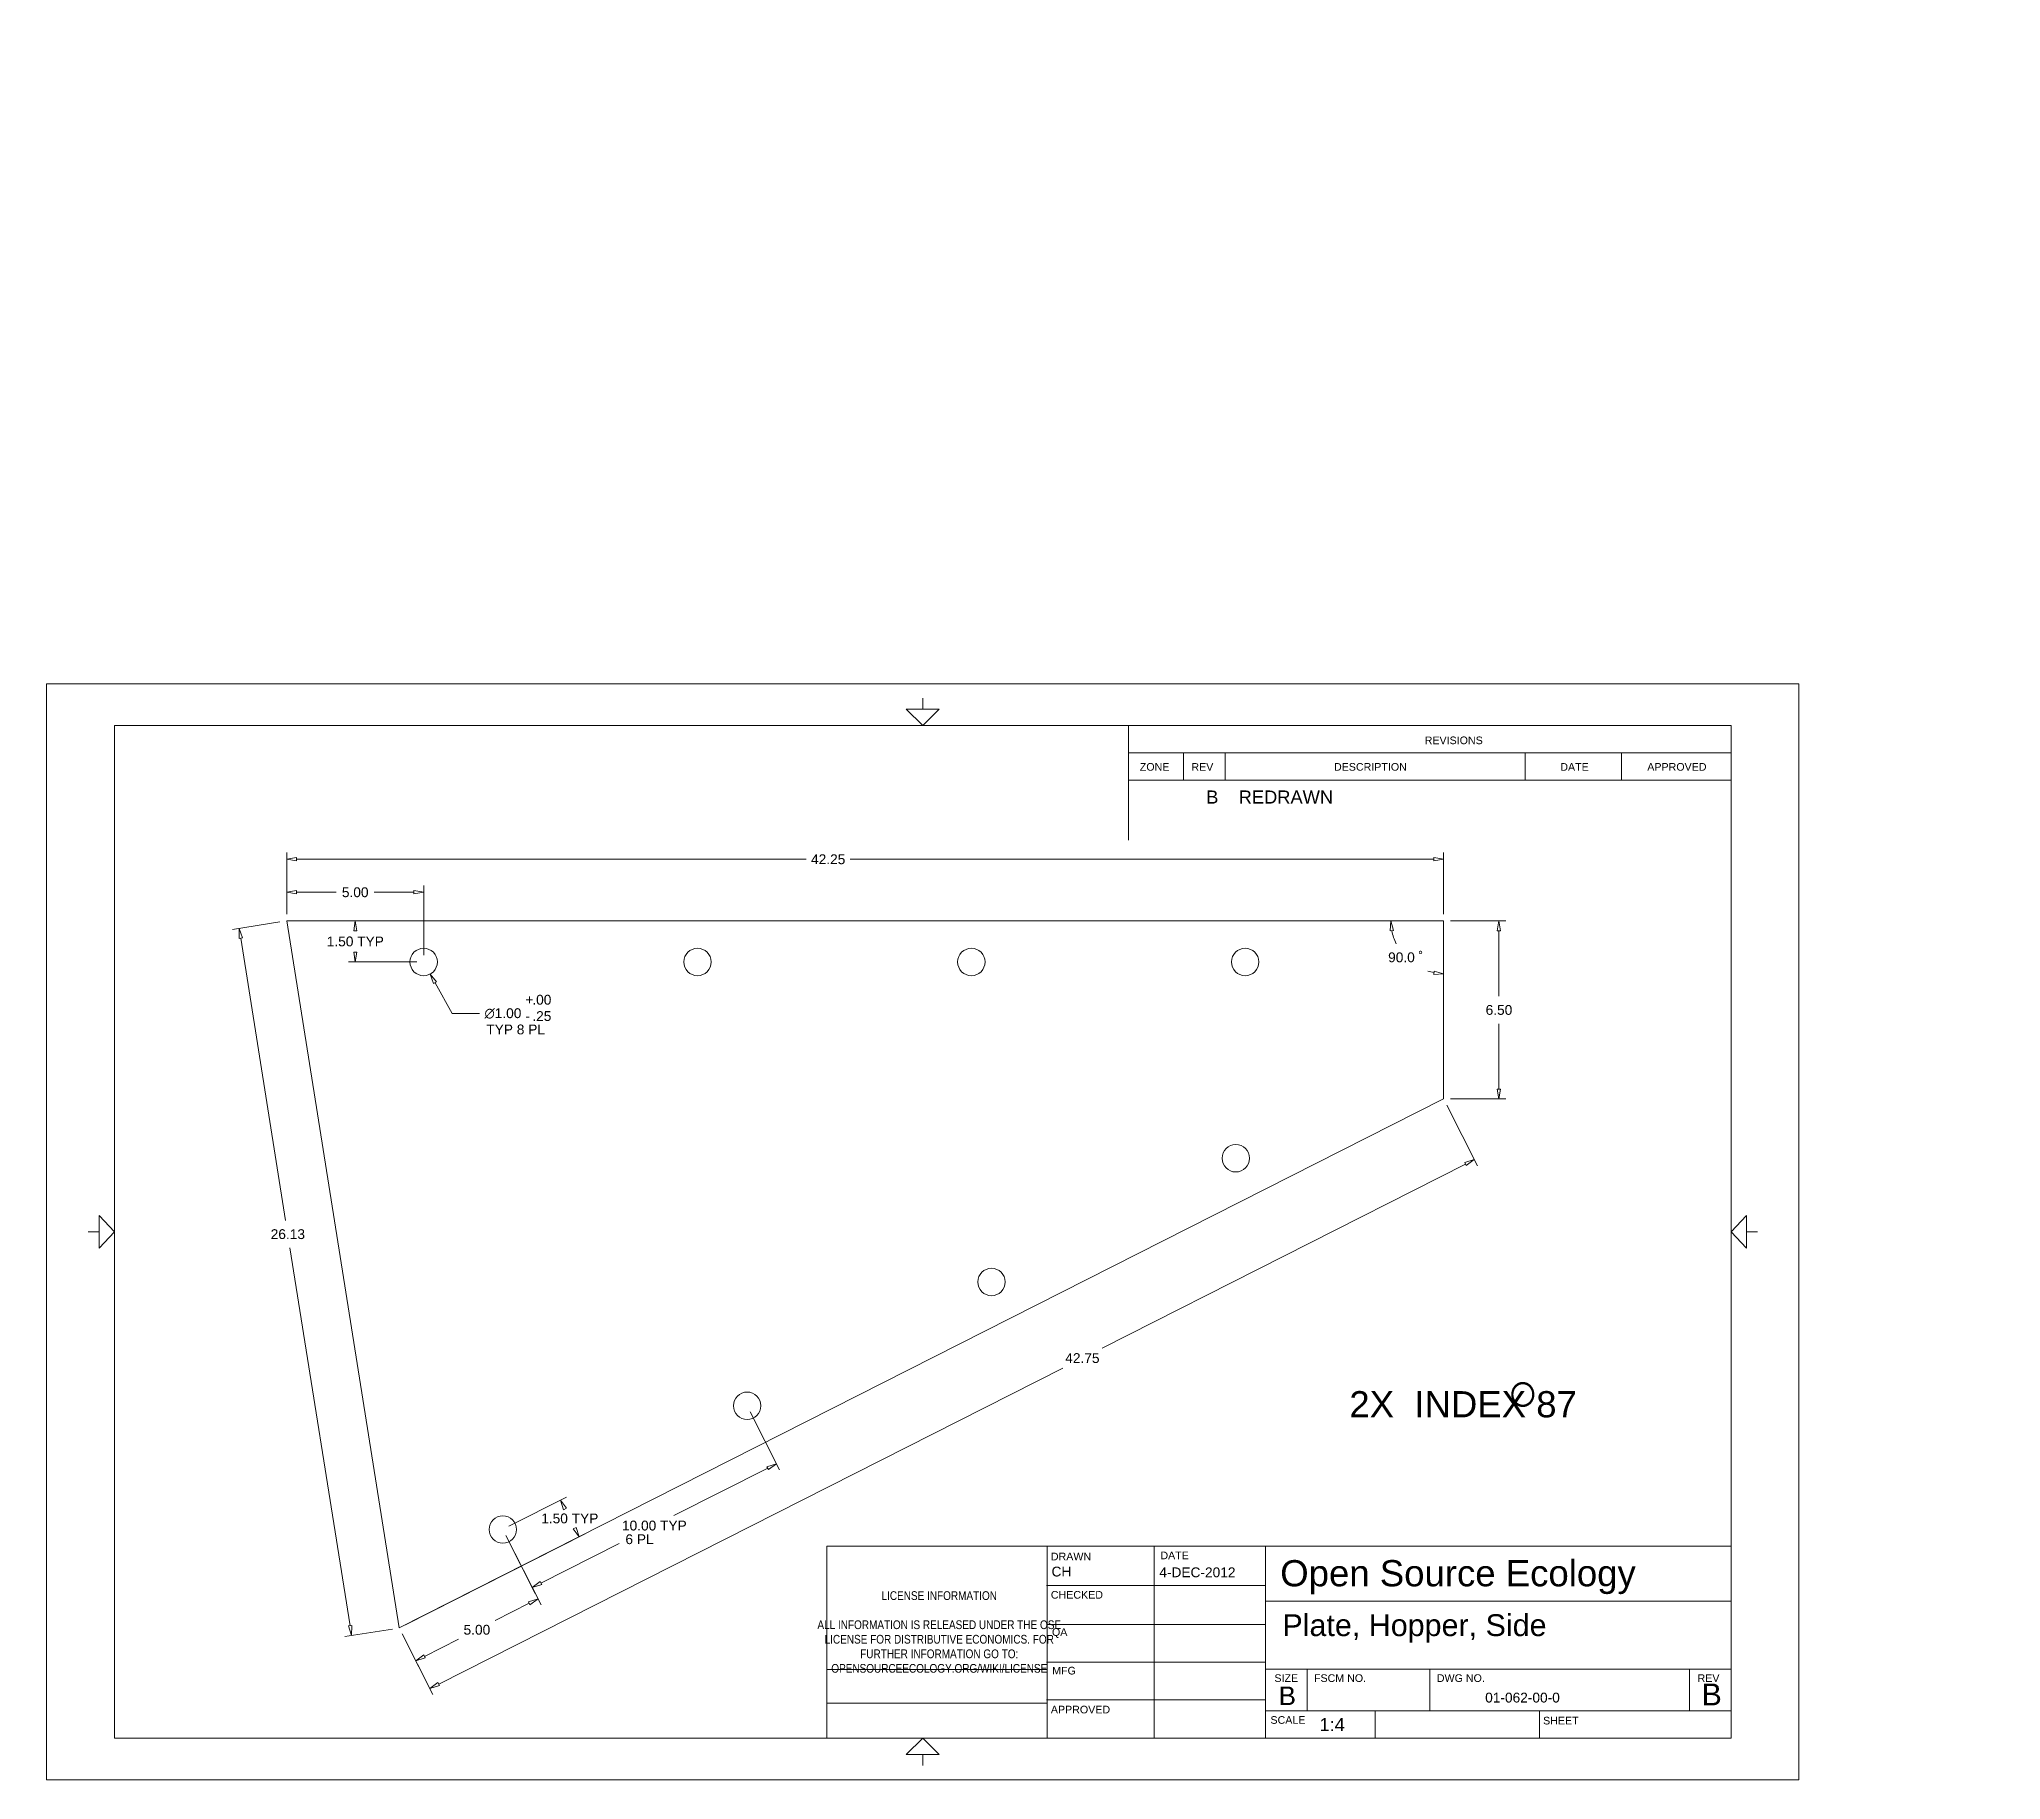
# Model space of a CAD drawing. Header units: inches. Extents: x -0.1 to 17.8, y 0 to 15.9.
import ezdxf

# ---------------------------------------------------------------- set-up
doc = ezdxf.new("R2010")
doc.units = ezdxf.units.IN
doc.header["$MEASUREMENT"] = 0
for name, color, linetype, lineweight in [('CONTINUOUS', 7, 'Continuous', 0), ('DIMENSIONS', 7, 'Continuous', 0), ('VISIBLE', 7, 'Continuous', 0)]:
    doc.layers.add(name, color=color, linetype=linetype, lineweight=lineweight)
doc.styles.get("Standard").update_dxf_attribs({"font": 'txt', "height": 0.125})
doc.dimstyles.get("Standard").update_dxf_attribs({"dimtxt": 0.18, "dimasz": 0.18, "dimexe": 0.18, "dimexo": 0.0625, "dimgap": 0.09, "dimtad": 0, "dimtih": 1, "dimtoh": 1, "dimdec": 4, "dimzin": 0, "dimdsep": 46, "dimtxsty": 'Standard', "dimcen": 0.09, "dimadec": 0, "dimazin": 0, "dimtfac": 1, "dimtdec": 4, "dimtofl": 0, "dimtmove": 0, "dimatfit": 3, "dimfxl": 1, "dimtolj": 1, "dimtzin": 0, "dimarcsym": 0})

# ---------------------------------------------------------------- blocks, each defined once
blk = doc.blocks.new('D2')
at = {"layer": 'DIMENSIONS'}
for p, q in [((4.195, 2.229), (4.516, 1.595)), ((4.407, 1.61), (4.097, 1.452)), ((3.249, 1.33), (3.401, 1.03)), ((3.453, 1.126), (3.763, 1.284))]:
    blk.add_line(p, q, dxfattribs=at)
for points in [[(4.488, 1.65), (4.414, 1.596), (4.401, 1.623), (4.488, 1.65)], [(3.372, 1.086), (3.446, 1.14), (3.459, 1.113), (3.372, 1.086)]]:
    blk.add_lwpolyline(points, dxfattribs=at)
at = {"layer": 'DIMENSIONS', "insert": (3.93, 1.368), "char_height": 0.08958, "attachment_point": 5}
for s in ['{\\fArial|b0|i0|c0|p0;5.00}{\\fMS Shell Dlg|b0|i0|c0|p0;\\H0.9444444x;}', '{\\fArial|b0|i0|c0|p0;}', '{\\fArial|b0|i0|c0|p0;}']:
    blk.add_mtext(s, dxfattribs=at)
blk = doc.blocks.new('D3')
at = {"layer": 'DIMENSIONS'}
for p, q in [((6.426, 3.358), (6.694, 2.828)), ((6.585, 2.843), (5.729, 2.41)), ((4.195, 2.229), (4.463, 1.699)), ((4.515, 1.795), (5.23, 2.157))]:
    blk.add_line(p, q, dxfattribs=at)
for points in [[(6.665, 2.884), (6.592, 2.83), (6.578, 2.856), (6.665, 2.884)], [(4.435, 1.755), (4.508, 1.809), (4.522, 1.782), (4.435, 1.755)]]:
    blk.add_lwpolyline(points, dxfattribs=at)
at = {"layer": 'DIMENSIONS', "char_height": 0.08958}
for s, insert, attachment_point in [('{\\fArial|b0|i0|c0|p0;10.00}{\\fArial|b0|i0|c0|p0; TYP}{\\fMS Shell Dlg|b0|i0|c0|p0;\\H0.9444444x;}', (5.55, 2.319), 5), ('{\\fArial|b0|i0|c0|p0;6 PL}{\\fArial|b0|i0|c0|p0;}', (5.286, 2.194), 4), ('{\\fArial|b0|i0|c0|p0;}', (5.55, 2.319), 5)]:
    blk.add_mtext(s, dxfattribs=dict(at, insert=insert, attachment_point=attachment_point))
blk = doc.blocks.new('D4')
at = {"layer": 'DIMENSIONS'}
for p, q in [((2.194, 7.899), (2.194, 8.161)), ((2.284, 8.098), (2.645, 8.098)), ((3.354, 8.098), (2.993, 8.098)), ((3.444, 7.524), (3.444, 8.161))]:
    blk.add_line(p, q, dxfattribs=at)
for points in [[(2.194, 8.098), (2.284, 8.113), (2.284, 8.083), (2.194, 8.098)], [(3.444, 8.098), (3.354, 8.083), (3.354, 8.113), (3.444, 8.098)]]:
    blk.add_lwpolyline(points, dxfattribs=at)
at = {"layer": 'DIMENSIONS', "insert": (2.819, 8.098), "char_height": 0.08958, "attachment_point": 5}
for s in ['{\\fArial|b0|i0|c0|p0;5.00}{\\fMS Shell Dlg|b0|i0|c0|p0;\\H0.9444444x;}', '{\\fArial|b0|i0|c0|p0;}', '{\\fArial|b0|i0|c0|p0;}']:
    blk.add_mtext(s, dxfattribs=at)
blk = doc.blocks.new('D5')
at = {"layer": 'DIMENSIONS'}
for p, q in [((4.222, 2.313), (4.749, 2.579)), ((4.734, 2.471), (4.734, 2.471)), ((3.277, 1.414), (4.918, 2.245)), ((4.822, 2.297), (4.822, 2.297))]:
    blk.add_line(p, q, dxfattribs=at)
for points in [[(4.693, 2.551), (4.747, 2.477), (4.721, 2.464), (4.693, 2.551)], [(4.863, 2.216), (4.809, 2.29), (4.835, 2.303), (4.863, 2.216)]]:
    blk.add_lwpolyline(points, dxfattribs=at)
at = {"layer": 'DIMENSIONS', "insert": (4.778, 2.384), "char_height": 0.08958, "attachment_point": 5}
for s in ['{\\fArial|b0|i0|c0|p0;1.50}{\\fArial|b0|i0|c0|p0; TYP}{\\fMS Shell Dlg|b0|i0|c0|p0;\\H0.9444444x;}', '{\\fArial|b0|i0|c0|p0;}', '{\\fArial|b0|i0|c0|p0;}']:
    blk.add_mtext(s, dxfattribs=at)
blk = doc.blocks.new('D6')
at = {"layer": 'DIMENSIONS'}
for p, q in [((2.256, 7.837), (2.883, 7.837)), ((2.82, 7.747), (2.82, 7.747)), ((2.82, 7.552), (2.82, 7.552)), ((3.381, 7.462), (2.758, 7.462))]:
    blk.add_line(p, q, dxfattribs=at)
for points in [[(2.82, 7.837), (2.835, 7.747), (2.805, 7.747), (2.82, 7.837)], [(2.82, 7.462), (2.805, 7.552), (2.835, 7.552), (2.82, 7.462)]]:
    blk.add_lwpolyline(points, dxfattribs=at)
at = {"layer": 'DIMENSIONS', "insert": (2.82, 7.649), "char_height": 0.08958, "attachment_point": 5}
for s in ['{\\fArial|b0|i0|c0|p0;1.50}{\\fArial|b0|i0|c0|p0; TYP}{\\fMS Shell Dlg|b0|i0|c0|p0;\\H0.9444444x;}', '{\\fArial|b0|i0|c0|p0;}', '{\\fArial|b0|i0|c0|p0;}']:
    blk.add_mtext(s, dxfattribs=at)
blk = doc.blocks.new('D7')
at = {"layer": 'DIMENSIONS'}
for p in [(3.548, 7.273), (3.954, 6.992)]:
    blk.add_line(p, (3.704, 6.992), dxfattribs=at)
blk.add_lwpolyline([(3.504, 7.352), (3.561, 7.281), (3.535, 7.266), (3.504, 7.352)], dxfattribs=at)
at = {"layer": 'DIMENSIONS', "char_height": 0.08958}
for s, insert, attachment_point in [('{\\fArial|b0|i0|c0|p0;.00}{\\fArial|b0|i0|c0|p0;}', (4.436, 7.117), 4), ('{\\fAlibre Symbols|b0|i0|c0|p0;n}{\\fArial|b0|i0|c0|p0;1.00}{\\fMS Shell Dlg|b0|i0|c0|p0;\\H0.9444444x;}', (4.336, 6.992), 6), ('{\\fArial|b0|i0|c0|p0;}', (4.186, 6.992), 5), ('{\\fArial|b0|i0|c0|p0;+}{\\fArial|b0|i0|c0|p0;}', (4.373, 7.117), 4), ('{\\fArial|b0|i0|c0|p0;.25}{\\fArial|b0|i0|c0|p0;}', (4.436, 6.968), 4), ('{\\fArial|b0|i0|c0|p0;}', (4.588, 6.992), 4), ('{\\fArial|b0|i0|c0|p0;TYP 8 PL}{\\fArial|b0|i0|c0|p0;}', (4.016, 6.846), 4), ('{\\fArial|b0|i0|c0|p0;-}{\\fArial|b0|i0|c0|p0;}', (4.373, 6.968), 4)]:
    blk.add_mtext(s, dxfattribs=dict(at, insert=insert, attachment_point=attachment_point))
blk = doc.blocks.new('D8')
at = {"layer": 'DIMENSIONS'}
for p, q in [((2.194, 7.899), (2.194, 8.462)), ((12.756, 7.899), (12.756, 8.462)), ((2.284, 8.399), (6.936, 8.399)), ((12.666, 8.399), (7.339, 8.399))]:
    blk.add_line(p, q, dxfattribs=at)
for points in [[(2.194, 8.399), (2.284, 8.414), (2.284, 8.384), (2.194, 8.399)], [(12.756, 8.399), (12.666, 8.384), (12.666, 8.414), (12.756, 8.399)]]:
    blk.add_lwpolyline(points, dxfattribs=at)
at = {"layer": 'DIMENSIONS', "insert": (7.137, 8.399), "char_height": 0.08958, "attachment_point": 5}
for s in ['{\\fArial|b0|i0|c0|p0;42.25}{\\fMS Shell Dlg|b0|i0|c0|p0;\\H0.9444444x;}', '{\\fArial|b0|i0|c0|p0;}', '{\\fArial|b0|i0|c0|p0;}']:
    blk.add_mtext(s, dxfattribs=at)
blk = doc.blocks.new('D9')
at = {"layer": 'DIMENSIONS'}
for p, q in [((12.819, 7.837), (13.323, 7.837)), ((13.261, 7.747), (13.261, 7.149)), ((13.261, 6.302), (13.261, 6.899)), ((12.819, 6.212), (13.323, 6.212))]:
    blk.add_line(p, q, dxfattribs=at)
for points in [[(13.261, 7.837), (13.276, 7.747), (13.246, 7.747), (13.261, 7.837)], [(13.261, 6.212), (13.246, 6.302), (13.276, 6.302), (13.261, 6.212)]]:
    blk.add_lwpolyline(points, dxfattribs=at)
at = {"layer": 'DIMENSIONS', "insert": (13.261, 7.024), "char_height": 0.08958, "attachment_point": 5}
for s in ['{\\fArial|b0|i0|c0|p0;6.50}{\\fMS Shell Dlg|b0|i0|c0|p0;\\H0.9444444x;}', '{\\fArial|b0|i0|c0|p0;}', '{\\fArial|b0|i0|c0|p0;}']:
    blk.add_mtext(s, dxfattribs=at)
blk = doc.blocks.new('D10')
at = {"layer": 'DIMENSIONS'}
for p, q in [((12.785, 6.156), (13.065, 5.603)), ((12.956, 5.618), (9.637, 3.938)), ((3.581, 0.873), (9.278, 3.757)), ((3.249, 1.33), (3.529, 0.777))]:
    blk.add_line(p, q, dxfattribs=at)
for points in [[(13.036, 5.659), (12.963, 5.605), (12.949, 5.631), (13.036, 5.659)], [(3.501, 0.832), (3.574, 0.886), (3.588, 0.86), (3.501, 0.832)]]:
    blk.add_lwpolyline(points, dxfattribs=at)
at = {"layer": 'DIMENSIONS', "insert": (9.458, 3.847), "char_height": 0.08958, "attachment_point": 5}
for s in ['{\\fArial|b0|i0|c0|p0;42.75}{\\fMS Shell Dlg|b0|i0|c0|p0;\\H0.9444444x;}', '{\\fArial|b0|i0|c0|p0;}', '{\\fArial|b0|i0|c0|p0;}']:
    blk.add_mtext(s, dxfattribs=at)
blk = doc.blocks.new('D11')
at = {"layer": 'DIMENSIONS'}
for p, q in [((2.132, 7.827), (1.698, 7.758)), ((1.774, 7.679), (2.184, 5.102)), ((2.772, 1.405), (2.223, 4.854)), ((3.159, 1.375), (2.725, 1.306))]:
    blk.add_line(p, q, dxfattribs=at)
for points in [[(1.76, 7.767), (1.789, 7.681), (1.759, 7.676), (1.76, 7.767)], [(2.786, 1.316), (2.758, 1.403), (2.787, 1.407), (2.786, 1.316)]]:
    blk.add_lwpolyline(points, dxfattribs=at)
at = {"layer": 'DIMENSIONS', "insert": (2.204, 4.978), "char_height": 0.08958, "attachment_point": 5}
for s in ['{\\fArial|b0|i0|c0|p0;26.13}{\\fMS Shell Dlg|b0|i0|c0|p0;\\H0.9444444x;}', '{\\fArial|b0|i0|c0|p0;}', '{\\fArial|b0|i0|c0|p0;}']:
    blk.add_mtext(s, dxfattribs=at)
blk = doc.blocks.new('D12')
at = {"layer": 'DIMENSIONS'}
for p, q in [((12.694, 7.837), (12.213, 7.837)), ((12.756, 7.774), (12.756, 7.293))]:
    blk.add_line(p, q, dxfattribs=at)
for points in [[(12.275, 7.837), (12.299, 7.748), (12.269, 7.746), (12.275, 7.837)], [(12.756, 7.355), (12.665, 7.349), (12.668, 7.379), (12.756, 7.355)]]:
    blk.add_lwpolyline(points, dxfattribs=at)
for radius, start, end in [(0.481, 190.6929, 205.7019), (0.48, 252.6433, 259.3071)]:
    blk.add_arc((12.756, 7.837), radius, start, end, dxfattribs=at)
at = {"layer": 'DIMENSIONS', "insert": (12.409, 7.504), "char_height": 0.08958, "attachment_point": 5}
for s in ['{\\fArial|b0|i0|c0|p0;90.0 ˚}{\\fMS Shell Dlg|b0|i0|c0|p0;\\H0.9444444x;}', '{\\fArial|b0|i0|c0|p0;}', '{\\fArial|b0|i0|c0|p0;}']:
    blk.add_mtext(s, dxfattribs=at)
blk = doc.blocks.new('BLOCK2')
at = {"layer": 'CONTINUOUS'}
for p, q in [((16, 10), (0, 10)), ((0, 10), (0, 0)), ((8, 9.87), (8, 9.77)), ((16, 0), (16, 10)), ((15.38, 9.62), (0.62, 9.62)), ((0.62, 9.62), (0.62, 0.38)), ((9.88, 9.62), (9.88, 8.573)), ((15.38, 0.38), (15.38, 9.62)), ((9.88, 9.37), (15.38, 9.37)), ((10.38, 9.12), (10.38, 9.37)), ((10.76, 9.12), (10.76, 9.37)), ((13.5, 9.12), (13.5, 9.37)), ((14.38, 9.12), (14.38, 9.37)), ((9.88, 9.12), (15.38, 9.12)), ((0.38, 5), (0.48, 5)), ((15.62, 5), (15.52, 5)), ((7.124, 2.13), (7.124, 0.38)), ((7.124, 2.13), (11.13, 2.13)), ((9.135, 2.13), (9.135, 0.38)), ((10.114, 2.13), (10.114, 0.38)), ((11.13, 0.38), (11.13, 2.13)), ((11.13, 2.13), (15.38, 2.13)), ((11.13, 1.774), (9.13, 1.774)), ((11.13, 1.63), (15.38, 1.63)), ((11.13, 1.416), (9.13, 1.416)), ((9.13, 1.007), (7.124, 1.007)), ((11.13, 1.072), (9.13, 1.072)), ((11.13, 1.01), (15.38, 1.01)), ((11.51, 0.63), (11.51, 1.01)), ((12.63, 0.63), (12.63, 1.01)), ((15, 0.63), (15, 1.01)), ((11.13, 0.729), (9.13, 0.729)), ((9.13, 0.7), (7.124, 0.7)), ((11.13, 0.63), (15.38, 0.63)), ((12.13, 0.38), (12.13, 0.63)), ((13.63, 0.38), (13.63, 0.63)), ((0.62, 0.38), (15.38, 0.38)), ((8, 0.13), (8, 0.23)), ((0, 0), (16, 0))]:
    blk.add_line(p, q, dxfattribs=at)
for points in [[(7.85, 9.77), (8.15, 9.77), (8, 9.62), (8, 9.62), (7.85, 9.77)], [(0.48, 4.85), (0.48, 5.15), (0.62, 5), (0.62, 5), (0.48, 4.85)], [(15.52, 4.85), (15.52, 5.15), (15.38, 5), (15.38, 5), (15.52, 4.85)], [(7.85, 0.23), (8.15, 0.23), (8, 0.38), (8, 0.38), (7.85, 0.23)]]:
    blk.add_lwpolyline(points, dxfattribs=at)
at = {"layer": 'CONTINUOUS', "attachment_point": 4}
for s, insert, char_height in [('{\\fArial|b0|i0|c0|p0;\\C7;REVISIONS}{\\fArial|b0|i0|c0|p0;\\C7;}', (12.583, 9.484), 0.06968), ('{\\fArial|b0|i0|c0|p0;\\C7;ZONE}{\\fArial|b0|i0|c0|p0;\\C7;}', (9.982, 9.242), 0.06968), ('{\\fArial|b0|i0|c0|p0;\\C7;REV}{\\fArial|b0|i0|c0|p0;\\C7;}', (10.453, 9.242), 0.06968), ('{\\fArial|b0|i0|c0|p0;\\C7;DESCRIPTION}{\\fArial|b0|i0|c0|p0;\\C7;}', (11.755, 9.242), 0.06968), ('{\\fArial|b0|i0|c0|p0;\\C7;DATE}{\\fArial|b0|i0|c0|p0;\\C7;}', (13.821, 9.242), 0.06968), ('{\\fArial|b0|i0|c0|p0;\\C7;APPROVED}{\\fArial|b0|i0|c0|p0;\\C7;}', (14.615, 9.242), 0.06968), ('{\\fArial|b0|i0|c0|p0;\\C7;}', (-0.066, 6.073), 0.20903), ('{\\fArial|b0|i0|c0|p0;\\C7;}', (-0.066, 3.073), 0.20903), ('{\\fArial|b0|i0|c0|p0;\\C7;DRAWN}{\\fArial|b0|i0|c0|p0;\\C7;}', (9.17, 2.037), 0.06968), ('{\\fArial|b0|i0|c0|p0;\\C7;DATE}{\\fArial|b0|i0|c0|p0;\\C7;}', (10.17, 2.047), 0.06968), ('{\\fArial|b0|i0|c0|p0;\\C7;CH}{\\fArial|b0|i0|c0|p0;\\C7;}', (9.176, 1.899), 0.08958), ('{\\fArial|b0|i0|c0|p0;\\C7;4-DEC-2012}{\\fArial|b0|i0|c0|p0;\\C7;}', (10.16, 1.892), 0.08958), ('{\\fArial|b0|i0|c0|p0;\\C7;CHECKED}{\\fArial|b0|i0|c0|p0;\\C7;}', (9.17, 1.687), 0.06968), ('{\\fArial|b0|i0|c0|p0;\\C7;QA}{\\fArial|b0|i0|c0|p0;\\C7;}', (9.18, 1.338), 0.06968), ('{\\fArial|b0|i0|c0|p0;\\C7;MFG}{\\fArial|b0|i0|c0|p0;\\C7;}', (9.182, 0.995), 0.06968), ('{\\fArial|b0|i0|c0|p0;\\C7;SIZE}{\\fArial|b0|i0|c0|p0;\\C7;}', (11.211, 0.927), 0.06968), ('{\\fArial|b0|i0|c0|p0;\\C7;FSCM NO.}{\\fArial|b0|i0|c0|p0;\\C7;}', (11.572, 0.927), 0.06968), ('{\\fArial|b0|i0|c0|p0;\\C7;DWG NO.}{\\fArial|b0|i0|c0|p0;\\C7;}', (12.694, 0.927), 0.06968), ('{\\fArial|b0|i0|c0|p0;\\C7;REV}{\\fArial|b0|i0|c0|p0;\\C7;}', (15.074, 0.927), 0.06968), ('{\\fArial|b0|i0|c0|p0;\\C7;B}{\\fArial|b0|i0|c0|p0;\\C7;}', (11.25, 0.766), 0.16921), ('{\\fArial|b0|i0|c0|p0;\\C7;01-062-00-0}{\\fArial|b0|i0|c0|p0;\\C7;}', (13.135, 0.749), 0.08958), ('{\\fArial|b0|i0|c0|p0;\\C7;APPROVED}{\\fArial|b0|i0|c0|p0;\\C7;}', (9.17, 0.64), 0.06968), ('{\\fArial|b0|i0|c0|p0;\\C7;SCALE}{\\fArial|b0|i0|c0|p0;\\C7;}', (11.175, 0.545), 0.06968), ('{\\fArial|b0|i0|c0|p0;\\C7;SHEET}{\\fArial|b0|i0|c0|p0;\\C7;}', (13.664, 0.539), 0.06968), ('{\\fArial|b0|i0|c0|p0;\\C7;}', (-0.066, 0.073), 0.20903)]:
    blk.add_mtext(s, dxfattribs=dict(at, insert=insert, char_height=char_height))

msp = doc.modelspace()

# ---------------------------------------------------------------- linework, layer by layer
at = {"layer": 'VISIBLE'}
for p, q in [((2.194, 7.837), (12.756, 7.837)), ((3.221, 1.385), (2.194, 7.837)), ((12.756, 7.837), (12.756, 6.212)), ((12.756, 6.212), (3.221, 1.385))]:
    msp.add_line(p, q, dxfattribs=at)
for centre in [(3.444, 7.462), (5.944, 7.462), (8.444, 7.462), (10.944, 7.462), (10.858, 5.671), (8.628, 4.542), (6.397, 3.413), (4.167, 2.284)]:
    msp.add_circle(centre, 0.125, dxfattribs=at)

# ---------------------------------------------------------------- block references
at = {"layer": 'CONTINUOUS'}
msp.add_blockref('BLOCK2', (0, 0), dxfattribs=at)

# ---------------------------------------------------------------- texts
for s, insert, char_height, attachment_point in [('{\\fArial|b0|i0|c0|p0;\\C7;B    REDRAWN}{\\fArial|b0|i0|c0|p0;\\C7;\\H0.75x;}', (10.588, 9.027), 0.11944, 1), ('{\\fAlibre Symbols|b0|i0|c0|p0;\\C7;e}{\\fArial|b0|i0|c0|p0;\\C7;\\H0.25x;}', (13.334, 3.718), 0.35833, 1), ('{\\fArial|b0|i0|c0|p0;\\C7;2X  INDEX 87}{\\fArial|b0|i0|c0|p0;\\C7;\\H0.375x;}', (11.895, 3.546), 0.23889, 1), ('{\\fArial|b0|i0|c0|p0;\\C7;Open Source Ecology}{\\fArial|b0|i0|c0|p0;\\C7;\\H0.375x;}', (11.264, 2.004), 0.23889, 1), ('{\\fArial Narrow|b0|i0|c0|p0;\\C7;LICENSE INFORMATION}{\\fArial Narrow|b0|i0|c0|p0;\\C7;\\P}{\\fArial Narrow|b0|i0|c0|p0;\\C7;\\PALL INFORMATION IS RELEASED UNDER THE OSE}{\\fArial Narrow|b0|i0|c0|p0;\\C7;\\PLICENSE FOR DISTRIBUTIVE ECONOMICS. FOR}{\\fArial Narrow|b0|i0|c0|p0;\\C7;\\PFURTHER INFORMATION GO TO:}{\\fArial Narrow|b0|i0|c0|p0;\\C7;\\POPENSOURCEECOLOGY.ORG/WIKI/LICENSE}{\\fArial|b0|i0|c0|p0;\\C7;\\H1.125x;}', (8.151, 1.72), 0.07963, 2), ('{\\fArial|b0|i0|c0|p0;\\C7;Plate, Hopper, Side}{\\fArial|b0|i0|c0|p0;\\C7;}', (11.284, 1.51), 0.19907, 1), ('{\\fArial|b0|i0|c0|p0;\\C7;B}{\\fArial|b0|i0|c0|p0;\\C7;\\H0.45x;}', (15.11, 0.878), 0.19907, 1), ('{\\fArial|b0|i0|c0|p0;\\C7;1:4}{\\fArial|b0|i0|c0|p0;\\C7;\\H0.75x;}', (11.622, 0.563), 0.11944, 1)]:
    msp.add_mtext(s, dxfattribs=dict(at, insert=insert, char_height=char_height, attachment_point=attachment_point))

# ---------------------------------------------------------------- dimensions: what is measured, and where the dimension line sits
at = {"layer": 'DIMENSIONS'}
for p1, p2, picture, middle in [((2.194, 7.837), (12.756, 7.837), 'D8', (11.719, 15.882)), ((3.444, 7.462), (2.194, 7.837), 'D4', (7.4, 15.581))]:
    dim = msp.add_linear_dim(base=(0, 0), p1=p1, p2=p2, dimstyle='Standard', override={"dimtxt": 0.089583, "dimtad": 0, "dimdec": 2, "dimzin": 0, "dimse1": 0, "dimse2": 0, "dimsd1": 0, "dimsd2": 0, "dimadec": 2, "dimazin": 0, "dimtol": 0, "dimlim": 0, "dimtp": 0.00019685, "dimtm": 7.87402e-05, "dimtdec": 2}, dxfattribs=at)
    dim.commit()
    dim.dimension.update_dxf_attribs({"geometry": picture, "text_midpoint": middle})
for p1, p2, angle, text, picture, middle, turn in [((3.443959874, 7.461615405), (2.193959874, 7.836615405), 90, '<> TYP', 'D6', (7.401617383, 15.131713557), 90), ((4.167, 2.284), (3.221, 1.385), 296.8453, '<> TYP', 'D5', (9.36, 9.866), 296.8453), ((4.167, 2.284), (6.397, 3.413), 26.8453, '<> TYP6 PL\\P', 'D3', (10.132, 9.802), 26.8453)]:
    dim = msp.add_linear_dim(base=(0, 0), p1=p1, p2=p2, angle=angle, text=text, dimstyle='Standard', override={"dimtxt": 0.089583, "dimtad": 0, "dimdec": 2, "dimzin": 0, "dimse1": 0, "dimse2": 0, "dimsd1": 0, "dimsd2": 0, "dimadec": 2, "dimazin": 0, "dimtol": 0, "dimlim": 0, "dimtp": 0.00019685, "dimtm": 7.87402e-05, "dimtdec": 2}, dxfattribs=at)
    dim.commit()
    dim.dimension.update_dxf_attribs({"geometry": picture, "text_midpoint": middle, "text_rotation": turn})
dim = msp.add_angular_dim_2l(base=(16.991, 14.986), line1=((12.756, 7.837), (12.756, 7.355)), line2=((12.756, 7.837), (13.238, 7.837)), dimstyle='Standard', override={"dimtxt": 0.089583, "dimtad": 0, "dimdec": 1, "dimzin": 0, "dimse1": 0, "dimse2": 0, "dimsd1": 0, "dimsd2": 0, "dimadec": 1, "dimazin": 0, "dimtol": 0, "dimlim": 0, "dimtp": 0.000687117, "dimtm": 0.000687117, "dimtdec": 1}, dxfattribs=at)
dim.commit()
dim.dimension.update_dxf_attribs({"geometry": 'D12', "text_midpoint": (16.991, 14.986)})
for p1, p2, angle, picture, middle, turn in [((12.756459874, 7.836615405), (12.756459874, 6.211615405), 270, 'D9', (17.842210412, 14.506713557), 270), ((3.221, 1.385), (2.194, 7.837), 99.0435, 'D11', (6.785, 12.461), 99.0435), ((12.756, 6.212), (3.221, 1.385), 206.8453, 'D10', (14.039, 11.33), 206.8453), ((4.167, 2.284), (3.221, 1.385), 206.8453, 'D2', (8.512, 8.851), 206.8453)]:
    dim = msp.add_linear_dim(base=(0, 0), p1=p1, p2=p2, angle=angle, dimstyle='Standard', override={"dimtxt": 0.089583, "dimtad": 0, "dimdec": 2, "dimzin": 0, "dimse1": 0, "dimse2": 0, "dimsd1": 0, "dimsd2": 0, "dimadec": 2, "dimazin": 0, "dimtol": 0, "dimlim": 0, "dimtp": 0.00019685, "dimtm": 7.87402e-05, "dimtdec": 2}, dxfattribs=at)
    dim.commit()
    dim.dimension.update_dxf_attribs({"geometry": picture, "text_midpoint": middle, "text_rotation": turn})
dim = msp.add_diameter_dim_2p(p1=(3.358, 7.552), p2=(3.53, 7.371), text='<>TYP 8 PL\\P', dimstyle='Standard', override={"dimtxt": 0.089583, "dimtad": 0, "dimdec": 2, "dimzin": 0, "dimse1": 0, "dimse2": 1, "dimsd1": 0, "dimsd2": 1, "dimadec": 2, "dimazin": 0, "dimtol": 0, "dimlim": 0, "dimtp": 0.00019685, "dimtm": 0.25, "dimtdec": 2}, dxfattribs=at)
dim.commit()
dim.dimension.update_dxf_attribs({"geometry": 'D7', "text_midpoint": (9.83, 14.475)})

doc.saveas('drawing.dxf')
